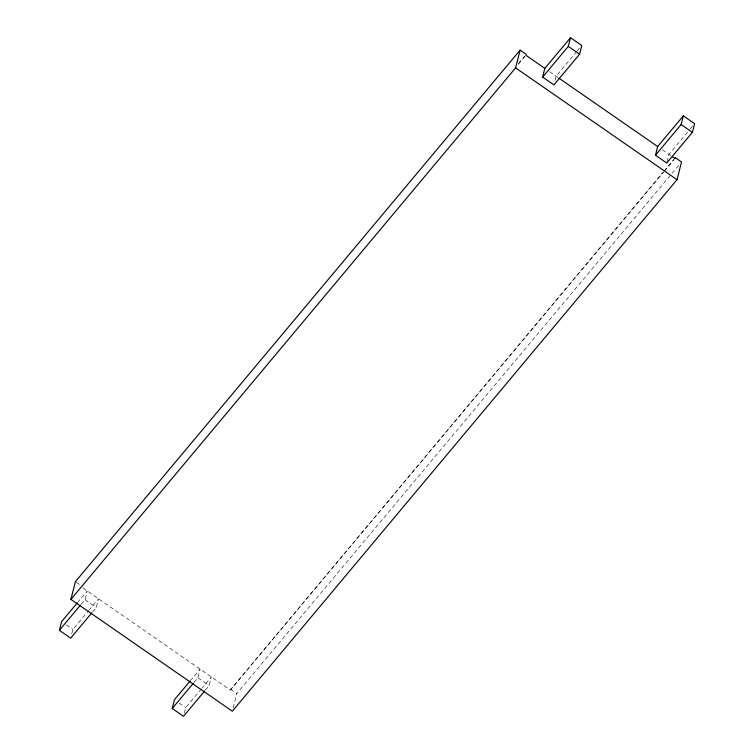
<?xml version="1.0" encoding="UTF-8"?>
<svg xmlns="http://www.w3.org/2000/svg" width="754" height="754" viewBox="0 0 754 754"><rect width="100%" height="100%" fill="white"/><g stroke="black" fill="none" stroke-linecap="round" stroke-linejoin="round"><path stroke-width="0.57" stroke-dasharray="3.77 2.83" d="M71.762 633.803L72.865 629.458L88.718 610.504M81.272 604.161L85.051 599.647L87.247 590.966L78.19 601.786M92.553 611.975L96.333 607.46L98.529 598.78L89.472 609.609M184.325 713.048L185.691 707.62L201.554 688.666M194.108 682.313L197.878 677.808L200.083 669.118L191.016 679.948M205.39 690.136L209.169 685.622L211.365 676.941L202.308 687.771M82.931 587.969L230.3 690.061L663.143 172.063M233.184 707.883L236.822 693.501L679.25 164.692M555.019 80.537L556.122 76.192L576.499 51.828M667.026 161.95L668.949 154.353L689.335 129.99M518.573 63.374L524.614 56.154M518.347 64.279L525.142 56.164M577.253 50.933L579.524 48.218M690.089 129.094L693.105 125.484M663.906 171.167L673.718 159.433M230.3 690.061L663.671 172.082M664.425 171.177L674.236 159.443M549.534 71.639L558.054 77.53M662.37 149.792L670.674 155.55M76.248 582.276L80.565 585.264M230.535 689.147L236.822 693.501M85.051 599.647L96.333 607.46M197.878 677.808L209.169 685.622M66.277 624.896L72.865 629.458M179.113 703.058L185.691 707.62"/><path stroke-width="1.13" d="M91.8 612.879L70.669 638.138L59.377 630.325L61.583 621.645L77.436 602.691M672.408 156.747L675 158.538L675.226 157.624L681.512 161.987L677.035 179.697L232.345 711.211L70.904 599.383L75.391 581.673L520.081 50.16L526.122 54.345L525.896 55.259L544.831 68.378L542.635 77.059L553.917 84.882L579.59 54.203L581.786 45.513L570.505 37.7L544.831 68.378M204.636 691.032L183.495 716.3L172.214 708.487L174.41 699.797L190.262 680.853M70.904 599.383L515.604 67.869L520.081 50.16M542.635 77.059L568.309 46.38L570.505 37.7M655.471 155.22L657.667 146.54L683.331 115.862L694.623 123.675L692.417 132.355L666.753 163.034L655.471 155.22L681.135 124.542L683.331 115.862M59.377 630.325L80.518 605.057M172.214 708.487L193.354 683.218M568.309 46.38L579.59 54.203M681.135 124.542L692.417 132.355M559.016 78.209L657.667 146.54M515.604 67.869L677.035 179.697"/></g></svg>
